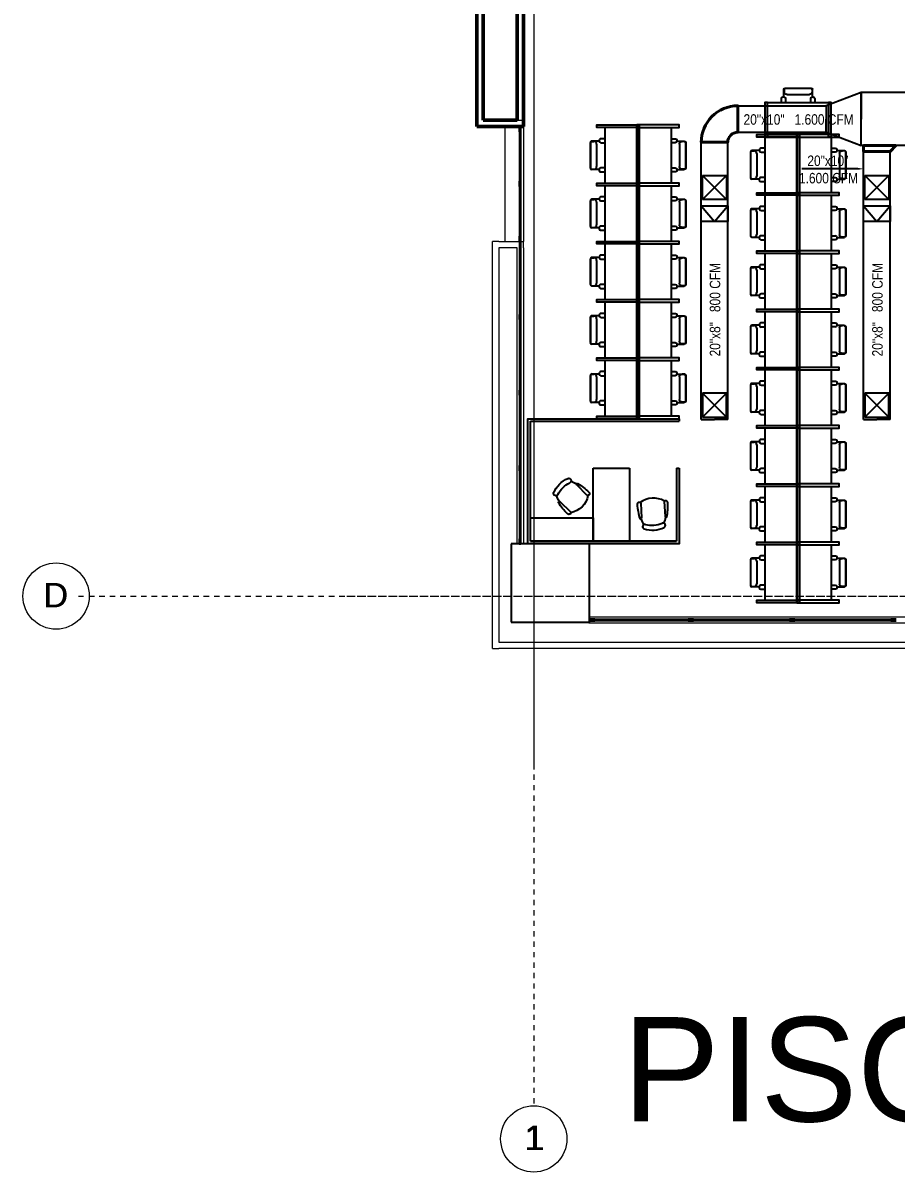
# Model space of a CAD drawing. Header units: inches. Extents: x -3 to 209, y -384 to 20.
# Drawn here: x 117.36 to 134.1, y -120.53 to -98.51 of the extents above; entities that cross this region are included whole.
import ezdxf
from ezdxf import colors
from ezdxf.entities.mleader import LeaderData, LeaderLine
from ezdxf.math import Vec2, Vec3

# ---------------------------------------------------------------- set-up
doc = ezdxf.new("R2010")
doc.units = ezdxf.units.IN
doc.header["$MEASUREMENT"] = 0
for name, pattern in [('Grid Line', [0.022225, 0.0127, -0.003175, 0.003175, -0.003175]), ('Grid Line 1_2_', [0.022225, 0.0127, -0.003175, 0.003175, -0.003175]), ('HIDDEN2', [0.1875, 0.125, -0.0625])]:
    doc.linetypes.add(name, pattern=pattern)
for name, color, linetype, lineweight in [('A-GLAZ-CURT', 253, 'Continuous', 9), ('A-GLAZ-CWMG', 253, 'Continuous', 9), ('A-WALL-PATT', 253, 'Continuous', 50), ('HVAC -Textos Suministro', 7, 'Continuous', 9), ('HVAC Suministro', 5, 'Continuous', 40), ('S-COLS', 6, 'Continuous', 13), ('S-GRID', 253, 'Continuous', 9), ('S-GRID-IDEN', 253, 'Continuous', 9)]:
    doc.layers.add(name, color=color, linetype=linetype, lineweight=lineweight)
for name, color, linetype in [('A-WALL', 253, 'Continuous'), ('Arquitectura', 251, 'Continuous'), ('HVAC-Rejillas', 2, 'HIDDEN2'), ('HVAC-Suministro', 170, 'Continuous'), ('NFF-FURN', 253, 'Continuous'), ('NFF-LIGHT', 253, 'Continuous')]:
    doc.layers.add(name, color=color, linetype=linetype)
doc.styles.add('Arial', font='arial.ttf', dxfattribs={"height": 0.225})
doc.styles.add('Arial Narrow', font='ARIALN.TTF', dxfattribs={"height": 0.00295})
doc.styles.get("Standard").update_dxf_attribs({"font": 'arial.ttf'})

# ---------------------------------------------------------------- blocks, each defined once
blk = doc.blocks.new('ds')
at = {"linetype": 'ByBlock', "lineweight": -2}
for p, q in [((-0.0127, -0.0127), (0.0127, 0.0127)), ((-0.0127, 0.0127), (0.0127, -0.0127)), ((-0.0127, -0.0127), (-0.0127, 0.0127)), ((-0.0127, 0.0127), (0.0127, 0.0127)), ((0.0127, 0.0127), (0.0127, -0.0127)), ((0.0127, -0.0127), (-0.0127, -0.0127))]:
    blk.add_line(p, q, dxfattribs=at)
blk = doc.blocks.new('*U68')
blk.add_lwpolyline([(-0.26, -0.057), (-0.26, 0), (0, 0), (0.057, -0.057), (-0.26, -0.057)])
blk = doc.blocks.new('om 2')
at = {"layer": 'NFF-FURN', "linetype": 'ByBlock', "lineweight": -2, "extrusion": (0, 0, -1)}
for points in [[(1900, -1400), (1900, 0)], [(1200, -450), (1200, 0)], [(1200, 0), (1200, -1400)], [(2562, -265), (2562, -265)], [(2525, -346), (2525, -346)], [(2203, -325), (2203, -325)], [(2177, -238), (2177, -238)], [(2095, -436), (2095, -436)], [(2613, -468), (2613, -468)], [(2559, -761), (2581, -476)], [(2112, -733), (2126, -448)], [(0, -450), (1200, -450)], [(773, -557), (773, -557)], [(773, -557), (568, -756)], [(707, -525), (707, -525)], [(2630, -741), (2630, -741)], [(2559, -761), (2559, -761)], [(2112, -733), (2112, -733)], [(2044, -705), (2044, -705)], [(1089, -875), (1089, -875)], [(1089, -875), (889, -1079)], [(538, -740), (538, -740)], [(1120, -942), (1120, -942)], [(526, -895), (526, -895)], [(444, -932), (444, -932)], [(904, -1109), (904, -1109)], [(754, -1123), (754, -1123)], [(717, -1204), (717, -1204)], [(1200, -1400), (1900, -1400)]]:
    blk.add_lwpolyline(points, dxfattribs=at)
for points in [[(2177, -238, -0.190618), (2562, -265)], [(2177, -238, -0.190618), (2562, -265)], [(2558, -345, -0.084773), (2591, -462)], [(2562, -265), (2568, -269), (2574, -275, -0.415301), (2570, -338), (2564, -342), (2558, -345)], [(2562, -265), (2568, -269), (2574, -275, -0.415301), (2570, -338, -0.275335), (2525, -346)], [(2203, -325, -0.163773), (2525, -346)], [(2203, -325, -0.260185), (2161, -310, -0.41472), (2165, -246), (2171, -242), (2177, -238)], [(2170, -318), (2165, -314), (2161, -310, -0.41472), (2165, -246), (2171, -242), (2177, -238)], [(2120, -434, -0.064311), (2170, -318)], [(2095, -436), (2097, -434, -0.415432), (2122, -436), (2125, -442), (2126, -448)], [(2095, -436), (2097, -434, -0.379395), (2120, -434)], [(2044, -705, -0.062793), (2095, -436)], [(2044, -705, -0.062793), (2095, -436)], [(2613, -468, -0.062864), (2630, -741)], [(2613, -468, -0.062864), (2630, -741)], [(2591, -462, -0.335448), (2612, -466), (2613, -468)], [(2581, -476), (2582, -470), (2587, -465, -0.415881), (2612, -466), (2613, -468)], [(1102, -876, 0.300719), (773, -545)], [(773, -557), (774, -553, 0.414852), (735, -514, 0.197378), (707, -525)], [(773, -545, 0.360765), (735, -514, 0.197378), (707, -525)], [(707, -525, 0.062793), (538, -740)], [(707, -525, 0.062793), (538, -740)], [(2630, -741, -0.198888), (2616, -768, -0.347278), (2568, -771)], [(2630, -741, -0.198158), (2616, -768, -0.414966), (2562, -765), (2559, -761)], [(2568, -771, -0.300719), (2103, -741)], [(2112, -733), (2109, -737, -0.414852), (2054, -733, -0.197378), (2044, -705)], [(2103, -741, -0.360765), (2054, -733, -0.197378), (2044, -705)], [(1120, -942, 0.198158), (1132, -914, 0.414966), (1093, -875), (1089, -875)], [(1120, -942, 0.198888), (1132, -914, 0.347278), (1102, -876)], [(538, -740), (538, -743, 0.415432), (556, -761), (562, -759), (568, -756)], [(538, -740), (538, -743, 0.379395), (553, -760)], [(553, -760, 0.064311), (499, -875)], [(526, -895, 0.260185), (487, -873, 0.41472), (442, -918), (442, -925), (444, -932)], [(499, -875), (493, -874), (487, -873, 0.41472), (442, -918), (442, -925), (444, -932)], [(904, -1109, 0.062864), (1120, -942)], [(904, -1109, 0.062864), (1120, -942)], [(889, -1079), (885, -1085), (884, -1092, 0.415881), (901, -1109), (904, -1109)], [(884, -1096, 0.335448), (901, -1109), (904, -1109)], [(775, -1148, 0.084773), (884, -1096)], [(526, -895, 0.163773), (754, -1123)], [(444, -932, 0.190618), (717, -1204)], [(444, -932, 0.190618), (717, -1204)], [(717, -1204), (724, -1206), (732, -1207, 0.415301), (777, -1162, 0.275335), (754, -1123)], [(717, -1204), (724, -1206), (732, -1207, 0.415301), (777, -1162), (777, -1155), (775, -1148)]]:
    blk.add_lwpolyline(points, format="xyb", dxfattribs=at)
at = {"layer": 'NFF-LIGHT', "linetype": 'ByBlock', "lineweight": -2}
for p, q in [((1, 0), (-2800, 0)), ((-2800, 0), (1, 0)), ((-2800, -1400), (-2800, 0)), ((1, 0), (1, -2300)), ((-2800, -1400), (-2850, -1400)), ((1, -2300), (-2850, -2300))]:
    blk.add_line(p, q, dxfattribs=at)
blk.add_lwpolyline([(-2850, -1400), (-2850, 50), (51, 50), (51, -2350), (-2850, -2350), (-2850, -2300)], dxfattribs=at)
at = {"layer": 'NFF-LIGHT', "linetype": 'ByBlock', "lineweight": -2, "extrusion": (0, 0, -1)}
for points in [[(1900, 0), (1200, 0)], [(1200, 0), (0, 0)], [(0, 0), (0, -450)]]:
    blk.add_lwpolyline(points, dxfattribs=at)
blk = doc.blocks.new('Grid - Grid Head - Circle-V14-COMUNICACIONES PISO 5 AVA')
at = {"layer": 'S-GRID-IDEN', "linetype": 'ByBlock', "lineweight": -2}
blk.add_circle((0, 0), 0.00635, dxfattribs=at)
blk = doc.blocks.new('nci')
at = {"layer": 'NFF-FURN', "linetype": 'ByBlock', "lineweight": -2}
for p, q in [((717, -265), (635, -265)), ((635, -342), (712, -342)), ((744, -310), (744, -292)), ((744, -310), (886, -310)), ((793, -799), (793, -367)), ((889, -316), (844, -316)), ((911, -831), (911, -335)), ((915, -824), (915, -342)), ((711, -824), (635, -824)), ((743, -874), (743, -856)), ((743, -856), (886, -856)), ((889, -850), (844, -850)), ((635, -901), (716, -901))]:
    blk.add_line(p, q, dxfattribs=at)
for points in [[(-25, -50), (25, -50), (25, 0), (-25, 0)], [(25, -1116), (-25, -1116), (-25, -50), (25, -50)], [(25, -50), (25, -1116), (635, -1116), (635, -50)], [(-25, -1116), (25, -1116), (25, -1166), (-25, -1166)]]:
    blk.add_lwpolyline(points, close=True, dxfattribs=at)
for points in [[(25, 0), (789, 0), (789, -50), (25, -50), (25, 0)], [(25, -1116), (789, -1116), (789, -1166), (25, -1166), (25, -1116)]]:
    blk.add_lwpolyline(points, dxfattribs=at)
for centre, radius, start, end in [((712, -310), 32.3, 270, 0), ((717, -292), 26.9, 0, 90), ((844, -367), 50.8, 90, 180), ((886, -335), 25.4, 0, 90), ((889, -342), 25.4, 0, 90), ((711, -856), 32.3, 0, 90), ((716, -874), 26.9, 270, 0), ((844, -799), 50.8, 180, 270), ((886, -831), 25.4, 270, 0), ((889, -824), 25.4, 270, 0)]:
    blk.add_arc(centre, radius, start, end, dxfattribs=at)
blk = doc.blocks.new('tlws')
at = {"layer": 'NFF-FURN', "linetype": 'ByBlock', "lineweight": -2}
for p, q in [((-318, -610), (-318, -691)), ((-241, -686), (-241, -610)), ((241, -610), (241, -687)), ((318, -692), (318, -610)), ((-291, -718), (-273, -718)), ((-273, -718), (-273, -861)), ((-267, -864), (-267, -819)), ((-216, -768), (216, -768)), ((267, -864), (267, -819)), ((273, -719), (291, -719)), ((273, -719), (273, -861)), ((-248, -886), (248, -886)), ((-241, -890), (241, -890))]:
    blk.add_line(p, q, dxfattribs=at)
for points in [[(-585, 50), (-585, 0), (-635, 0), (-635, 50)], [(-585, 0), (-585, 50), (585, 50), (585, 0)], [(585, 0), (-585, 0), (-585, -610), (585, -610)], [(585, 50), (585, 0), (635, 0), (635, 50)]]:
    blk.add_lwpolyline(points, close=True, dxfattribs=at)
for points in [[(-585, 0), (-585, -610), (-635, -610), (-635, 0), (-585, 0)], [(635, 0), (635, -610), (585, -610), (585, 0), (635, 0)]]:
    blk.add_lwpolyline(points, dxfattribs=at)
for centre, radius, start, end in [((-291, -691), 26.9, 180, 270), ((-273, -686), 32.3, 270, 0), ((-248, -861), 25.4, 180, 270), ((-216, -819), 50.8, 90, 180), ((-241, -864), 25.4, 180, 270), ((216, -819), 50.8, 0, 90), ((273, -687), 32.3, 180, 270), ((241, -864), 25.4, 270, 0), ((248, -861), 25.4, 270, 0), ((291, -692), 26.9, 270, 0)]:
    blk.add_arc(centre, radius, start, end, dxfattribs=at)

msp = doc.modelspace()

# ---------------------------------------------------------------- linework, layer by layer
at = {"layer": 'A-GLAZ-CURT', "lineweight": 18}
for p, q in [((126.899, -100.591), (126.874, -100.591)), ((126.874, -100.591), (126.874, -101.541)), ((126.899, -101.541), (126.899, -100.591)), ((126.874, -101.541), (126.899, -101.541)), ((126.899, -101.641), (126.874, -101.641)), ((126.874, -101.641), (126.874, -102.594)), ((126.899, -102.594), (126.899, -101.641)), ((126.874, -102.594), (126.899, -102.594)), ((126.899, -102.694), (126.874, -102.694)), ((126.874, -102.694), (126.874, -104.093)), ((126.899, -104.093), (126.899, -102.694)), ((126.874, -104.093), (126.899, -104.093)), ((126.899, -104.193), (126.874, -104.193)), ((126.874, -104.193), (126.874, -105.542)), ((126.899, -105.542), (126.899, -104.193)), ((126.874, -105.542), (126.899, -105.542)), ((126.899, -105.642), (126.874, -105.642)), ((126.874, -105.642), (126.874, -106.991)), ((126.899, -106.991), (126.899, -105.642)), ((126.874, -106.991), (126.899, -106.991)), ((126.899, -107.091), (126.874, -107.091)), ((126.874, -107.091), (126.874, -108.391)), ((126.899, -108.391), (126.899, -107.091)), ((126.874, -108.391), (126.899, -108.391)), ((130.113, -109.938), (128.32, -109.938)), ((128.32, -109.938), (128.32, -109.963)), ((128.32, -109.963), (130.113, -109.963)), ((130.113, -109.963), (130.113, -109.938)), ((132.056, -109.938), (130.213, -109.938)), ((130.213, -109.938), (130.213, -109.963)), ((130.213, -109.963), (132.056, -109.963)), ((132.056, -109.963), (132.056, -109.938)), ((133.999, -109.938), (132.156, -109.938)), ((132.156, -109.938), (132.156, -109.963)), ((132.156, -109.963), (133.999, -109.963)), ((133.999, -109.963), (133.999, -109.938))]:
    msp.add_line(p, q, dxfattribs=at)
at = {"layer": 'A-GLAZ-CWMG', "lineweight": 25, "extrusion": (0, 0, -1)}
for p, q in [((126.902, -100.491), (126.872, -100.491)), ((126.872, -100.491), (126.872, -100.591)), ((126.872, -100.591), (126.902, -100.591)), ((126.902, -100.591), (126.902, -100.491)), ((126.902, -101.541), (126.872, -101.541)), ((126.872, -101.541), (126.872, -101.641)), ((126.872, -101.641), (126.902, -101.641)), ((126.902, -101.641), (126.902, -101.541)), ((126.902, -104.093), (126.872, -104.093)), ((126.872, -104.093), (126.872, -104.193)), ((126.902, -104.193), (126.902, -104.093)), ((126.872, -104.193), (126.902, -104.193)), ((126.902, -105.542), (126.872, -105.542)), ((126.872, -105.542), (126.872, -105.642)), ((126.872, -105.642), (126.902, -105.642)), ((126.902, -105.642), (126.902, -105.542)), ((126.902, -106.991), (126.872, -106.991)), ((126.872, -106.991), (126.872, -107.091)), ((126.902, -107.091), (126.902, -106.991)), ((126.872, -107.091), (126.902, -107.091)), ((130.213, -109.936), (130.113, -109.936)), ((130.113, -109.936), (130.113, -109.966)), ((130.113, -109.966), (130.213, -109.966)), ((130.213, -109.966), (130.213, -109.936)), ((132.156, -109.936), (132.056, -109.936)), ((132.056, -109.936), (132.056, -109.966)), ((132.056, -109.966), (132.156, -109.966)), ((132.156, -109.966), (132.156, -109.936)), ((134.099, -109.936), (133.999, -109.936)), ((133.999, -109.936), (133.999, -109.966)), ((133.999, -109.966), (134.099, -109.966))]:
    msp.add_line(p, q, dxfattribs=at)
at = {"layer": 'A-GLAZ-CWMG'}
for p, q in [((126.872, -100.591), (126.872, -101.541)), ((126.902, -100.591), (126.902, -101.541)), ((126.872, -101.641), (126.872, -102.594)), ((126.902, -101.641), (126.902, -102.594)), ((126.872, -102.694), (126.872, -104.093)), ((126.902, -102.694), (126.902, -104.093)), ((126.872, -104.193), (126.872, -105.542)), ((126.902, -104.193), (126.902, -105.542)), ((126.872, -105.642), (126.872, -106.991)), ((126.902, -105.642), (126.902, -106.991)), ((126.872, -107.091), (126.872, -108.391)), ((126.902, -107.091), (126.902, -108.391)), ((130.113, -109.936), (128.32, -109.936)), ((130.113, -109.966), (128.32, -109.966)), ((132.056, -109.936), (130.213, -109.936)), ((132.056, -109.966), (130.213, -109.966)), ((133.999, -109.936), (132.156, -109.936)), ((133.999, -109.966), (132.156, -109.966))]:
    msp.add_line(p, q, dxfattribs=at)
at = {"layer": 'A-GLAZ-CWMG', "lineweight": 25}
for p, q in [((126.902, -102.594), (126.872, -102.594)), ((126.872, -102.594), (126.872, -102.694)), ((126.902, -102.694), (126.902, -102.594)), ((126.872, -102.694), (126.902, -102.694)), ((126.902, -108.391), (126.872, -108.391)), ((126.872, -108.391), (126.872, -108.491)), ((126.872, -108.491), (126.902, -108.491)), ((126.902, -108.491), (126.902, -108.391)), ((128.32, -109.936), (128.22, -109.936)), ((128.22, -109.936), (128.22, -109.966)), ((128.22, -109.966), (128.32, -109.966)), ((128.32, -109.966), (128.32, -109.936))]:
    msp.add_line(p, q, dxfattribs=at)
at = {"layer": 'A-WALL', "lineweight": 50}
for p, q in [((126.061, -97.891), (126.061, -100.371)), ((126.181, -100.371), (126.181, -97.891)), ((126.836, -97.891), (126.836, -100.371)), ((126.956, -100.371), (126.956, -97.891)), ((126.061, -100.371), (126.061, -100.491)), ((126.836, -100.371), (126.181, -100.371)), ((126.956, -100.491), (126.956, -100.371)), ((126.061, -100.491), (126.936, -100.491)), ((126.936, -100.491), (126.956, -100.491)), ((126.936, -100.491), (126.956, -100.491))]:
    msp.add_line(p, q, dxfattribs=at)
at = {"layer": 'A-WALL', "lineweight": 18}
for p, q in [((126.936, -97.891), (126.936, -100.371)), ((126.836, -100.371), (126.936, -100.371)), ((126.936, -100.371), (126.936, -100.491)), ((126.956, -100.491), (126.956, -100.371))]:
    msp.add_line(p, q, dxfattribs=at)
at = {"layer": 'A-WALL', "lineweight": 9}
for p, q in [((126.606, -102.694), (126.606, -100.491)), ((126.956, -100.491), (126.956, -102.694)), ((126.363, -110.494), (126.363, -102.694)), ((126.483, -102.694), (126.363, -102.694)), ((126.483, -102.694), (126.872, -102.694)), ((126.483, -102.814), (126.483, -110.374)), ((126.836, -102.814), (126.483, -102.814)), ((126.836, -108.491), (126.836, -102.814)), ((126.902, -102.694), (126.956, -102.694)), ((126.956, -102.814), (126.956, -102.694)), ((126.956, -102.814), (126.956, -108.491)), ((128.21, -109.991), (128.21, -110.011)), ((143.645, -110.011), (128.21, -110.011)), ((128.221, -109.891), (143.645, -109.891)), ((126.363, -110.494), (126.483, -110.494)), ((126.483, -110.374), (143.645, -110.374)), ((143.765, -110.494), (126.483, -110.494))]:
    msp.add_line(p, q, dxfattribs=at)
at = {"layer": 'A-WALL-PATT', "linetype": 'Continuous', "lineweight": 9}
for p, q in [((126.947, -98.582), (126.956, -98.582)), ((126.956, -98.563), (126.951, -98.556)), ((126.946, -99.191), (126.956, -99.191)), ((126.949, -99.769), (126.936, -99.747)), ((126.946, -100.409), (126.956, -100.409))]:
    msp.add_line(p, q, dxfattribs=at)
at = {"layer": 'HVAC Suministro'}
msp.add_lwpolyline([(131.062, -100.603), (131.062, -100.095, 0.414214), (130.363, -100.794), (130.871, -100.794, -0.414214)], format="xyb", close=True, dxfattribs=at)
at = {"layer": 'HVAC-Suministro'}
for p, q in [((138.697, -99.841), (133.431, -99.841)), ((133.431, -99.841), (133.431, -100.349)), ((131.062, -100.095), (131.062, -100.349)), ((131.062, -100.095), (132.757, -100.095)), ((132.757, -100.095), (132.757, -100.349)), ((131.062, -100.603), (131.062, -100.349)), ((132.757, -100.603), (132.757, -100.349)), ((133.431, -100.857), (133.431, -100.349)), ((131.062, -100.603), (132.757, -100.603)), ((130.363, -106.107), (130.363, -100.794)), ((130.363, -100.794), (130.617, -100.794)), ((130.871, -100.794), (130.617, -100.794)), ((130.871, -106.107), (130.871, -100.794)), ((138.697, -100.857), (133.431, -100.857)), ((133.475, -106.107), (133.475, -100.968)), ((133.475, -100.968), (133.729, -100.968)), ((133.983, -100.968), (133.729, -100.968)), ((133.983, -106.107), (133.983, -100.968)), ((130.363, -106.107), (130.617, -106.107)), ((130.871, -106.107), (130.617, -106.107)), ((133.475, -106.107), (133.729, -106.107)), ((133.983, -106.107), (133.729, -106.107))]:
    msp.add_line(p, q, dxfattribs=at)
msp.add_lwpolyline([(133.431, -99.841), (132.757, -100.095), (132.757, -100.603), (133.431, -100.857)], close=True, dxfattribs=at)
for points in [[(130.363, -102.014), (130.871, -102.014), (130.871, -102.314), (130.363, -102.314), (130.363, -102.014), (130.617, -102.314), (130.871, -102.014)], [(133.475, -102.014), (133.983, -102.014), (133.983, -102.314), (133.475, -102.314), (133.475, -102.014), (133.729, -102.314), (133.983, -102.014)]]:
    msp.add_lwpolyline(points, dxfattribs=at)
at = {"layer": 'S-COLS', "lineweight": 25}
for p, q in [((128.221, -108.491), (126.721, -108.491)), ((126.721, -108.491), (126.721, -109.991)), ((128.221, -109.991), (128.221, -108.491)), ((126.721, -109.991), (128.221, -109.991))]:
    msp.add_line(p, q, dxfattribs=at)
at = {"layer": 'S-GRID', "linetype": 'Grid Line 1_2_'}
for p, q in [((127.153, -65.513), (127.153, -119.259)), ((127.153, -65.513), (127.153, -119.259)), ((118.631, -109.491), (201.813, -109.491)), ((118.631, -109.491), (201.813, -109.491))]:
    msp.add_line(p, q, dxfattribs=at)
at = {"layer": 'S-GRID', "linetype": 'Grid Line'}
for p, q in [((127.153, -70.408), (127.153, -112.801)), ((117.624, -109.491), (200.283, -109.491)), ((123.567, -109.491), (190.878, -109.491))]:
    msp.add_line(p, q, dxfattribs=at)

# ---------------------------------------------------------------- block references
at = {"layer": 'HVAC Suministro', "xscale": -1.953866694221574, "yscale": 1.953866694221574, "zscale": 1.953866694221574, "rotation": 180}
msp.add_blockref('*U68', (133.983, -100.968), dxfattribs=at)
at = {"layer": 'HVAC-Rejillas', "xscale": 18, "yscale": 18, "zscale": 12, "rotation": 180}
for p in [(130.617, -101.662), (133.729, -101.662)]:
    msp.add_blockref('ds', p, dxfattribs=at)
at = {"layer": 'HVAC-Rejillas', "xscale": -18, "yscale": 18, "zscale": 12}
for p in [(130.617, -105.833), (133.729, -105.833)]:
    msp.add_blockref('ds', p, dxfattribs=at)
at = {"layer": 'NFF-FURN', "yscale": 0.0009999999999852297, "zscale": 0.0009999999999852297, "rotation": 180}
for name, p, xscale in [('tlws', (132.22, -100.644), -0.0009999999999852297), ('nci', (129.151, -101.627), 0.0009999999999852297), ('nci', (129.151, -101.627), -0.0009999999999852297), ('nci', (132.22, -101.81), 0.0009999999999852297), ('nci', (132.22, -101.81), -0.0009999999999852297), ('nci', (129.151, -102.743), 0.0009999999999852297), ('nci', (129.151, -102.743), -0.0009999999999852297), ('nci', (132.22, -102.926), 0.0009999999999852297), ('nci', (132.22, -102.926), -0.0009999999999852297), ('nci', (129.151, -103.859), 0.0009999999999852297), ('nci', (129.151, -103.859), -0.0009999999999852297), ('nci', (132.22, -104.042), 0.0009999999999852297), ('nci', (132.22, -104.042), -0.0009999999999852297), ('nci', (129.151, -104.975), 0.0009999999999852297), ('nci', (129.151, -104.975), -0.0009999999999852297), ('nci', (132.22, -105.158), 0.0009999999999852297), ('nci', (132.22, -105.158), -0.0009999999999852297), ('nci', (129.151, -106.091), 0.0009999999999852297), ('nci', (129.151, -106.091), -0.0009999999999852297), ('nci', (132.22, -106.274), 0.0009999999999852297), ('nci', (132.22, -106.274), -0.0009999999999852297), ('nci', (132.22, -107.39), 0.0009999999999852297), ('nci', (132.22, -107.39), -0.0009999999999852297), ('nci', (132.22, -108.506), 0.0009999999999852297), ('nci', (132.22, -108.506), -0.0009999999999852297), ('nci', (132.22, -109.622), 0.0009999999999852297), ('nci', (132.22, -109.622), -0.0009999999999852297)]:
    msp.add_blockref(name, p, dxfattribs=dict(at, xscale=xscale))
at = {"layer": 'NFF-LIGHT', "xscale": 0.0009999999999852297, "yscale": 0.0009999999999852297, "zscale": 0.0009999999999852297, "rotation": 180}
msp.add_blockref('om 2', (127.09, -108.441), dxfattribs=at)

# ---------------------------------------------------------------- texts
at = {"layer": 'Arquitectura', "color": 1, "insert": (128.853, -117.56), "char_height": 2, "attachment_point": 1}
msp.add_mtext_dynamic_manual_height_columns('PISO 4', width=20.42695, gutter_width=1, heights=[0], dxfattribs=at)
at = {"layer": 'HVAC -Textos Suministro', "char_height": 0.2, "attachment_point": 1, "style": 'Arial Narrow'}
for s, insert, width in [('20"x10"   1.600 CFM', (131.174, -100.257), 2.11884), ('\\pi0.62885;20"x10" \\P\\pi0.46793;1.600 CFM', (131.768, -101.048), 2.02741)]:
    msp.add_mtext(s, dxfattribs=dict(at, insert=insert, width=width))
at = {"layer": 'HVAC -Textos Suministro', "char_height": 0.2, "width": 1.85936, "attachment_point": 1, "rotation": 90, "style": 'Arial Narrow'}
for insert in [(130.527, -104.898), (133.64, -104.898)]:
    msp.add_mtext('20"x8"   800 CFM', dxfattribs=dict(at, insert=insert))
at = {"layer": 'S-GRID-IDEN', "insert": (127.153, -119.639), "char_height": 0.468, "width": 0.43434, "attachment_point": 2, "line_spacing_factor": 0.938532, "style": 'Arial', "bg_fill": 3, "box_fill_scale": 1.25, "bg_fill_color": 0, "bg_fill_transparency": 0}
msp.add_mtext('1', dxfattribs=at)

# ---------------------------------------------------------------- leaders
at = {"layer": 'HVAC -Textos Suministro'}
ml = msp.add_multileader_mtext('Standard', dxfattribs=at)
ml.set_content('', color=256)
ml.set_leader_properties()
ml.build(insert=Vec2(0, 0))
ml.multileader.update_dxf_attribs({"dogleg_length": 0.36, "arrow_head_size": 0.113})
ctx = ml.context
ctx.base_point, ctx.char_height, ctx.arrow_head_size, ctx.landing_gap_size, ctx.plane_origin, ctx.plane_x_axis, ctx.plane_y_axis = Vec3(132.29, -101.303), 0.113, 0.113, 0.0564, Vec3(127.993, -100.805), Vec3(-1, 0), Vec3(0, -1)
notes = []
notes.append((ctx, [(1, (1, 1, 0), (132.504, -101.303), (-1, 0), 0.214, [(0, [(133.475, -101.303)], 0, [])])]))
ctx.mtext.insert, ctx.mtext.text_direction, ctx.mtext.rotation, ctx.mtext.flow_direction = Vec3(132.233, -101.359), Vec3(-1, 0), 3.141593, 5
for ctx, leaders in notes:
    for number, flags, end, landing, length, lines in leaders:
        leader = LeaderData()
        leader.index, (leader.has_last_leader_line, leader.has_dogleg_vector, leader.attachment_direction) = number, flags
        leader.last_leader_point, leader.dogleg_vector, leader.dogleg_length = Vec3(end), Vec3(landing), length
        for number, points, colour, breaks in lines:
            line = LeaderLine()
            line.index, line.vertices, line.color, line.breaks = number, Vec3.list(points), colors.encode_raw_color(colour), breaks
            leader.lines.append(line)
        ctx.leaders.append(leader)

# ---------------------------------------------------------------- next in the draw order: linework, layer by layer
at = {"layer": 'S-GRID-IDEN'}
msp.add_circle((127.153, -119.894), 0.635, dxfattribs=at)

# ---------------------------------------------------------------- next in the draw order: block references
at = {"lineweight": 5, "xscale": 99.99999999999993, "yscale": 99.99999999999993, "zscale": 99.99999999999993, "rotation": 180}
msp.add_blockref('Grid - Grid Head - Circle-V14-COMUNICACIONES PISO 5 AVA', (127.153, -119.894), dxfattribs=at)

# ---------------------------------------------------------------- next in the draw order: texts
at = {"layer": 'S-GRID-IDEN', "style": 'Arial'}
msp.add_text('1', height=0.468, dxfattribs=at).set_placement((126.995, -120.107))
at = {"layer": 'S-GRID-IDEN', "insert": (117.994, -109.238), "char_height": 0.468, "width": 0.56007, "attachment_point": 2, "line_spacing_factor": 0.938532, "style": 'Arial', "bg_fill": 3, "box_fill_scale": 1.25, "bg_fill_color": 0, "bg_fill_transparency": 0}
msp.add_mtext('D', dxfattribs=at)

# ---------------------------------------------------------------- next in the draw order: linework, layer by layer
at = {"layer": 'S-GRID-IDEN'}
msp.add_circle((117.996, -109.491), 0.635, dxfattribs=at)

# ---------------------------------------------------------------- next in the draw order: block references
at = {"lineweight": 5, "xscale": 99.99999999999993, "yscale": 99.99999999999993, "zscale": 99.99999999999993, "rotation": 270}
msp.add_blockref('Grid - Grid Head - Circle-V14-COMUNICACIONES PISO 5 AVA', (117.996, -109.491), dxfattribs=at)

# ---------------------------------------------------------------- next in the draw order: texts
at = {"layer": 'S-GRID-IDEN', "style": 'Arial'}
msp.add_text('D', height=0.468, dxfattribs=at).set_placement((117.75, -109.707))

doc.saveas('drawing.dxf')
